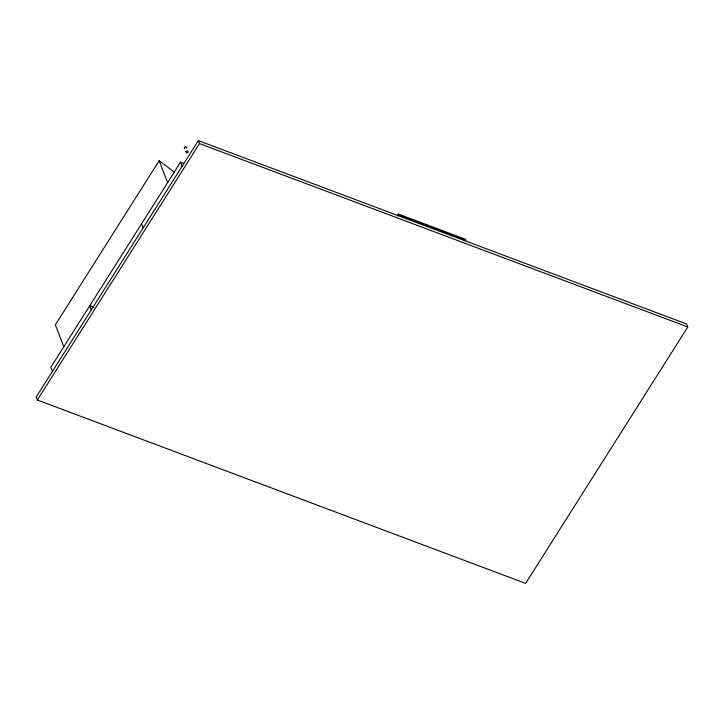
<?xml version="1.0" encoding="UTF-8"?>
<svg xmlns="http://www.w3.org/2000/svg" width="724" height="724" viewBox="0 0 724 724"><rect width="100%" height="100%" fill="white"/><g stroke="black" fill="none" stroke-linecap="round" stroke-linejoin="round"><path stroke-width="1.09" d="M186.647 148.212L186.783 147.325L185.136 146.71L184.186 148.221L184.81 148.845M174.412 172.24L159.171 160.683L55.377 324.795L63.812 346.76M183.742 163.334L180.575 162.14L50.843 367.276L52.418 371.385M198.367 140.61L36.2 397.024L37.349 400.01L525.633 583.39L687.8 326.977L686.651 323.99L198.367 140.61L199.516 143.596L687.8 326.977M37.349 400.01L199.516 143.596M397.313 216.023L398.517 214.114L465.478 239.264L465.885 240.305L398.915 215.155L398.517 214.114M93.984 307.32L89.758 305.736L91.342 309.845M180.575 162.14L182.149 166.249M159.171 160.683L167.606 182.656M141.651 223.68L143.234 227.788M185.896 151.452L186.385 152.954L188.222 152.321L187.742 150.818L185.896 151.452"/></g></svg>
